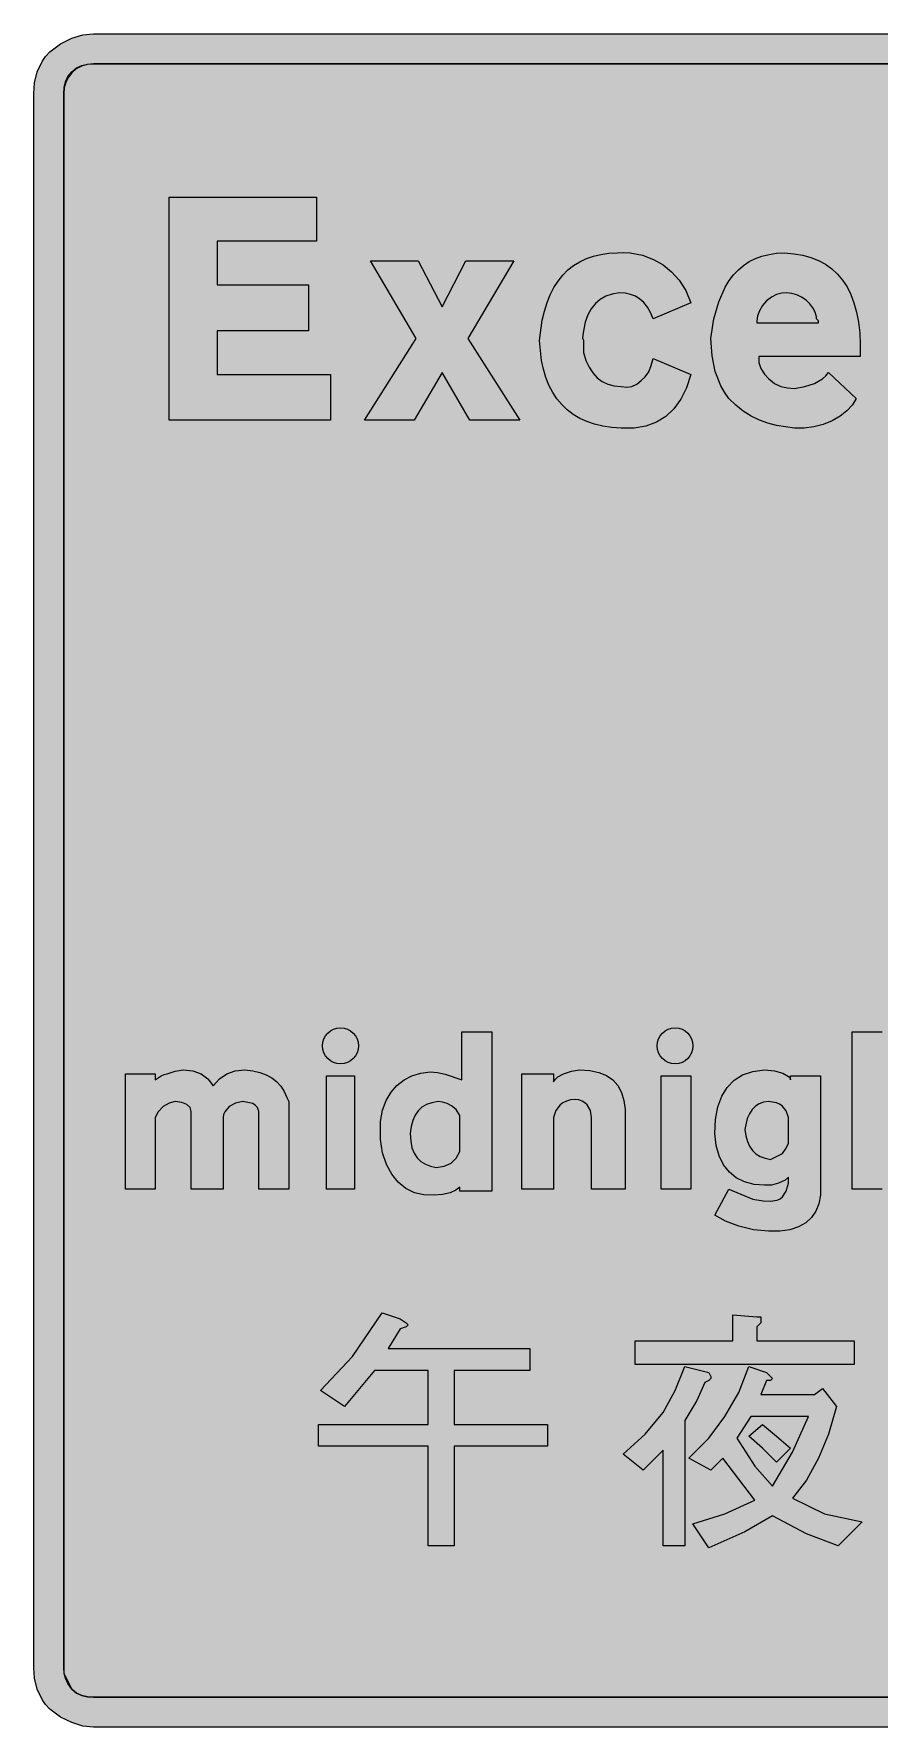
# Model space of a CAD drawing. Header units: metres. Extents: x 15 to 554, y 10 to 265.
# Drawn here: x 15.4 to 142.7, y 9.5 to 264.5 of the extents above; entities that cross this region are included whole.
import ezdxf

# ---------------------------------------------------------------- set-up
doc = ezdxf.new("R2010")
doc.units = ezdxf.units.M
doc.layers.add('FILL_BLACK_000000', color=7, linetype='Continuous', true_color=0x000000)
doc.layers.add('FILL_WHITE_FFFFFF', color=7, linetype='Continuous', true_color=0xffffff)

msp = doc.modelspace()

# ---------------------------------------------------------------- hatches: boundary and pattern name
at = {"layer": 'FILL_BLACK_000000', "true_color": 0x000000}
h = msp.add_hatch(color=7, dxfattribs=at)
h.dxf.hatch_style = 1
h.paths.add_polyline_path([(546.38, 264.41), (548.12, 263.98), (548.94, 263.62), (549.74, 263.15), (550.49, 262.56), (551.19, 261.84), (552.37, 260.39), (553.21, 258.8), (553.72, 257.16), (553.89, 255.54), (553.89, 18.54), (553.72, 16.92), (553.21, 15.28), (552.37, 13.69), (551.19, 12.24), (549.74, 11.06), (548.12, 10.22), (546.38, 9.71), (544.59, 9.54), (24.39, 9.54), (22.77, 9.71), (21.09, 10.22), (19.41, 11.06), (17.79, 12.24), (17.17, 12.94), (16.66, 13.69), (15.91, 15.28), (15.51, 16.92), (15.39, 18.54), (15.39, 255.54), (15.51, 257.16), (15.91, 258.8), (16.66, 260.39), (17.17, 261.14), (17.79, 261.84), (19.41, 263.02), (21.09, 263.87), (22.77, 264.37), (24.39, 264.54), (544.59, 264.54), (546.38, 264.41)])
h.paths.add_polyline_path([(22.55, 259.67), (21.78, 259.25), (21.13, 258.69), (20.6, 258.02), (20.21, 257.26), (19.97, 256.42), (19.89, 255.54), (19.89, 18.54), (19.93, 17.68), (20.02, 17.32), (20.19, 17.04), (21.09, 15.24), (21.82, 14.67), (22.63, 14.3), (23.49, 14.1), (24.39, 14.04), (544.59, 14.04), (545.49, 14.1), (546.35, 14.3), (547.16, 14.67), (547.89, 15.24), (548.98, 16.89), (549.28, 17.69), (549.39, 18.54), (549.39, 255.54), (549.2, 256.44), (548.79, 257.34), (548.57, 257.98), (547.89, 258.84), (547.25, 259.29), (546.39, 259.74), (545.49, 260), (544.59, 260.04), (24.39, 260.04), (23.42, 259.95), (22.55, 259.67)], flags=16)
h = msp.add_hatch(color=7, dxfattribs=at)
h.dxf.hatch_style = 1
h.paths.add_polyline_path([(42.99, 213.24), (60.09, 213.24), (60.09, 206.34), (35.79, 206.34), (35.79, 239.94), (57.99, 239.94), (57.99, 233.34), (42.99, 233.34), (42.99, 226.74), (56.79, 226.74), (56.79, 219.84), (42.99, 219.84), (42.99, 213.24)])
h = msp.add_hatch(color=7, dxfattribs=at)
h.dxf.hatch_style = 1
h.paths.add_polyline_path([(87.69, 230.34), (80.79, 218.64), (88.59, 206.34), (81.09, 206.34), (76.89, 213.54), (72.69, 206.34), (65.19, 206.34), (72.99, 218.64), (66.09, 230.34), (73.29, 230.34), (76.89, 223.44), (80.49, 230.34), (87.69, 230.34)])
h = msp.add_hatch(color=7, dxfattribs=at)
h.dxf.hatch_style = 1
h.paths.add_polyline_path([(104.29, 231.6), (105.25, 231.55), (107.08, 231.2), (108.73, 230.57), (110.19, 229.74), (111.48, 228.72), (112.63, 227.45), (113.61, 225.9), (114.39, 224.04), (108.69, 221.64), (108.31, 222.58), (107.85, 223.39), (107.31, 224.06), (106.7, 224.6), (106.02, 225.02), (105.27, 225.31), (104.46, 225.48), (103.59, 225.54), (102.52, 225.36), (101.56, 225.03), (100.72, 224.55), (99.99, 223.93), (99.37, 223.15), (98.86, 222.21), (98.47, 221.11), (98.19, 219.84), (98.08, 219.09), (98.06, 218.74), (98.19, 218.34), (98.19, 216.84), (98.19, 216.54), (98.57, 215.37), (99.04, 214.35), (99.6, 213.48), (100.25, 212.75), (101.01, 212.18), (101.86, 211.77), (102.82, 211.52), (103.89, 211.44), (104.74, 211.33), (105.5, 211.44), (106.21, 211.78), (106.89, 212.34), (107.51, 212.9), (108.02, 213.65), (108.41, 214.58), (108.69, 215.64), (114.39, 213.24), (113.73, 211.24), (112.88, 209.53), (111.83, 208.09), (110.6, 206.94), (109.19, 206.07), (107.6, 205.48), (105.83, 205.17), (103.89, 205.14), (102.47, 205.25), (101.13, 205.45), (99.88, 205.75), (98.72, 206.15), (97.64, 206.64), (96.65, 207.23), (95.74, 207.92), (94.93, 208.7), (94.2, 209.58), (93.56, 210.55), (93, 211.62), (92.54, 212.78), (92.17, 214.03), (91.88, 215.37), (91.59, 218.34), (91.98, 221.41), (92.3, 222.79), (92.7, 224.07), (93.18, 225.26), (93.74, 226.34), (94.37, 227.32), (95.08, 228.2), (95.86, 228.98), (96.71, 229.66), (97.64, 230.23), (98.64, 230.7), (99.7, 231.07), (100.83, 231.33), (102.03, 231.49), (103.29, 231.54), (104.29, 231.6)])
h = msp.add_hatch(color=7, dxfattribs=at)
h.dxf.hatch_style = 1
h.paths.add_polyline_path([(124.63, 215.04), (124.89, 214.14), (125.49, 213.28), (126.09, 212.64), (126.99, 211.9), (127.93, 211.44), (128.92, 211.21), (129.99, 211.14), (131.55, 211.43), (132.99, 211.89), (134.21, 212.57), (134.7, 213.02), (135.09, 213.54), (139.29, 209.64), (138.71, 208.66), (137.88, 207.76), (136.85, 206.95), (135.65, 206.27), (134.33, 205.72), (132.92, 205.34), (131.46, 205.14), (129.99, 205.14), (127.3, 205.55), (125.99, 205.9), (124.7, 206.38), (123.46, 206.98), (122.27, 207.71), (121.14, 208.6), (120.09, 209.64), (119.46, 210.57), (118.91, 211.55), (118.06, 213.69), (117.56, 216.05), (117.39, 218.64), (117.85, 221.61), (118.58, 224.2), (119.56, 226.41), (120.15, 227.38), (120.8, 228.24), (121.53, 229.01), (122.31, 229.67), (123.17, 230.24), (124.1, 230.71), (125.09, 231.07), (126.16, 231.33), (127.29, 231.49), (128.49, 231.54), (129.91, 231.43), (131.23, 231.2), (132.46, 230.86), (133.6, 230.41), (134.65, 229.84), (135.6, 229.16), (136.46, 228.36), (137.23, 227.45), (137.9, 226.42), (138.47, 225.28), (138.95, 224.02), (139.33, 222.64), (139.62, 221.14), (139.81, 219.53), (139.9, 217.79), (139.89, 215.94), (124.59, 215.94), (124.63, 215.04)])
h.paths.add_polyline_path([(133.59, 221.34), (133.29, 221.64), (133.29, 221.94), (133.1, 222.61), (132.76, 223.26), (132.29, 223.87), (131.72, 224.42), (131.06, 224.88), (130.34, 225.23), (129.57, 225.46), (128.79, 225.54), (128.07, 225.48), (127.29, 225.28), (126.51, 224.91), (125.79, 224.34), (125.18, 223.62), (124.7, 222.84), (124.4, 222.06), (124.29, 221.34), (124.29, 221.04), (133.59, 221.04), (133.59, 221.34)], flags=16)
h = msp.add_hatch(color=7, dxfattribs=at)
h.dxf.hatch_style = 1
h.paths.add_polyline_path([(64.24, 111.59), (64.08, 111.09), (63.83, 110.63), (63.5, 110.23), (63.1, 109.9), (62.64, 109.65), (62.14, 109.49), (61.59, 109.44), (61.04, 109.49), (60.54, 109.65), (60.08, 109.9), (59.68, 110.23), (59.35, 110.63), (59.1, 111.09), (58.94, 111.59), (58.89, 112.14), (58.94, 112.69), (59.1, 113.19), (59.35, 113.65), (59.68, 114.05), (60.08, 114.38), (60.54, 114.63), (61.04, 114.79), (61.59, 114.84), (62.14, 114.79), (62.64, 114.63), (63.1, 114.38), (63.5, 114.05), (63.83, 113.65), (64.08, 113.19), (64.24, 112.69), (64.29, 112.14), (64.24, 111.59)])
h = msp.add_hatch(color=7, dxfattribs=at)
h.dxf.hatch_style = 1
h.paths.add_polyline_path([(114.64, 111.59), (114.48, 111.09), (114.23, 110.63), (113.9, 110.23), (113.5, 109.9), (113.04, 109.65), (112.54, 109.49), (111.99, 109.44), (111.44, 109.49), (110.94, 109.65), (110.48, 109.9), (110.08, 110.23), (109.75, 110.63), (109.5, 111.09), (109.34, 111.59), (109.29, 112.14), (109.34, 112.69), (109.5, 113.19), (109.75, 113.65), (110.08, 114.05), (110.48, 114.38), (110.94, 114.63), (111.44, 114.79), (111.99, 114.84), (112.54, 114.79), (113.04, 114.63), (113.5, 114.38), (113.9, 114.05), (114.23, 113.65), (114.48, 113.19), (114.64, 112.69), (114.69, 112.14), (114.64, 111.59)])
h = msp.add_hatch(color=7, dxfattribs=at)
h.dxf.hatch_style = 1
h.paths.add_polyline_path([(78.09, 90.02), (76.97, 89.74), (75.69, 89.64), (74.16, 89.68), (72.74, 90.02), (71.44, 90.66), (70.29, 91.59), (69.31, 92.8), (68.52, 94.28), (67.94, 96.03), (67.59, 98.04), (67.59, 98.64), (67.59, 100.14), (67.59, 100.74), (67.92, 102.43), (68.47, 103.89), (69.2, 105.14), (70.1, 106.18), (71.16, 107), (72.36, 107.62), (73.67, 108.03), (75.09, 108.24), (76.22, 108.14), (77.38, 107.87), (79.89, 107.04), (79.89, 114.24), (84.39, 114.24), (84.39, 90.24), (79.59, 90.24), (79.59, 90.84), (78.98, 90.4), (78.09, 90.02)])
h.paths.add_polyline_path([(79.59, 101.64), (78.99, 102.54), (78.31, 103.11), (77.64, 103.48), (76.96, 103.68), (76.29, 103.74), (75.35, 103.57), (74.54, 103.29), (73.85, 102.88), (73.29, 102.35), (72.84, 101.7), (72.49, 100.91), (72.25, 100), (72.09, 98.94), (72.16, 97.79), (72.36, 96.79), (72.69, 95.96), (73.14, 95.27), (73.7, 94.72), (74.37, 94.3), (75.13, 94.01), (75.99, 93.84), (77.23, 94), (78.24, 94.48), (79.03, 95.23), (79.59, 96.24), (79.59, 100.44), (79.59, 101.64)], flags=16)
h = msp.add_hatch(color=7, dxfattribs=at)
h.dxf.hatch_style = 1
h.paths.add_polyline_path([(144, 107.55), (144.86, 107.94), (145.74, 108.21), (146.64, 108.35), (147.54, 108.37), (148.42, 108.26), (149.28, 108.02), (150.09, 107.64), (150.94, 107.31), (151.7, 106.78), (152.41, 106.08), (153.09, 105.24), (153.48, 104.47), (153.76, 103.55), (153.93, 102.58), (153.99, 101.64), (153.99, 90.54), (149.19, 90.54), (149.19, 100.74), (149.13, 101.36), (148.96, 101.9), (148.68, 102.39), (148.29, 102.84), (147.84, 103.23), (147.35, 103.52), (146.81, 103.68), (146.19, 103.74), (145.14, 103.52), (144.59, 103.23), (144.09, 102.84), (143.49, 101.94), (143.19, 100.74), (143.19, 90.54), (138.69, 90.54), (138.69, 114.24), (143.19, 114.24), (143.19, 107.04), (144, 107.55)])
h = msp.add_hatch(color=7, dxfattribs=at)
h.dxf.hatch_style = 1
h.paths.add_polyline_path([(45.79, 103.53), (44.83, 102.99), (44.15, 102.22), (43.96, 101.79), (43.89, 101.34), (43.89, 90.54), (39.09, 90.54), (39.09, 102.24), (38.93, 102.85), (38.45, 103.33), (37.7, 103.63), (36.69, 103.74), (35.76, 103.53), (34.85, 102.99), (34.12, 102.22), (33.69, 101.34), (33.69, 90.54), (29.19, 90.54), (29.19, 107.94), (33.69, 107.94), (33.69, 107.04), (34.59, 107.6), (35.04, 107.84), (35.49, 107.94), (36.69, 108.35), (37.89, 108.54), (39.35, 108.38), (40.59, 107.9), (41.6, 107.15), (42.39, 106.14), (43.35, 107.15), (44.45, 107.9), (45.72, 108.38), (47.19, 108.54), (48.37, 108.38), (49.44, 108.14), (50.4, 107.79), (51.24, 107.34), (51.97, 106.78), (52.59, 106.09), (53.1, 105.28), (53.49, 104.34), (53.79, 103.74), (53.79, 103.14), (53.79, 102.84), (53.79, 90.54), (49.29, 90.54), (49.29, 102.24), (49.06, 102.84), (48.78, 103.17), (48.39, 103.44), (46.89, 103.74), (45.79, 103.53)])
h = msp.add_hatch(color=7, dxfattribs=at)
h.dxf.hatch_style = 1
h.paths.add_polyline_path([(59.49, 90.54), (59.49, 107.64), (63.69, 107.64), (63.69, 90.54), (59.49, 90.54)])
h = msp.add_hatch(color=7, dxfattribs=at)
h.dxf.hatch_style = 1
h.paths.add_polyline_path([(99.39, 90.54), (99.39, 100.74), (99.39, 101.04), (99.39, 101.34), (99.23, 102.39), (98.75, 103.25), (98.41, 103.58), (98, 103.83), (97.52, 103.99), (96.99, 104.04), (96.26, 103.99), (95.63, 103.83), (95.1, 103.58), (94.66, 103.25), (94.04, 102.39), (93.69, 101.34), (93.69, 101.04), (93.69, 90.54), (88.89, 90.54), (88.89, 107.94), (93.69, 107.94), (93.69, 106.74), (93.97, 107.14), (94.33, 107.45), (95.19, 107.94), (96.39, 108.35), (97.59, 108.54), (99.17, 108.44), (100.52, 108.15), (101.67, 107.67), (102.62, 107), (103.36, 106.15), (103.92, 105.12), (104.29, 103.92), (104.49, 102.54), (104.49, 102.24), (104.49, 90.54), (99.39, 90.54)])
h = msp.add_hatch(color=7, dxfattribs=at)
h.dxf.hatch_style = 1
h.paths.add_polyline_path([(109.89, 90.54), (109.89, 107.64), (114.39, 107.64), (114.39, 90.54), (109.89, 90.54)])
h = msp.add_hatch(color=7, dxfattribs=at)
h.dxf.hatch_style = 1
h.paths.add_polyline_path([(133.22, 87.24), (132.56, 86.27), (131.68, 85.48), (130.59, 84.87), (129.29, 84.45), (127.79, 84.24), (126.09, 84.24), (123.81, 84.45), (121.59, 84.99), (119.59, 85.76), (117.99, 86.64), (120.09, 90.54), (123.69, 89.04), (125.26, 88.78), (126.39, 88.74), (127.4, 88.91), (127.82, 89.12), (128.19, 89.42), (128.75, 90.26), (129.09, 91.44), (129.09, 92.34), (128.57, 91.89), (127.59, 91.44), (126.54, 91.18), (125.49, 91.14), (123.89, 91.27), (122.46, 91.64), (121.22, 92.26), (120.17, 93.13), (119.31, 94.23), (118.66, 95.57), (118.21, 97.14), (117.99, 98.94), (118.1, 101.06), (118.44, 102.93), (119.02, 104.54), (119.83, 105.88), (120.88, 106.95), (122.17, 107.76), (123.7, 108.29), (125.49, 108.54), (126.99, 108.39), (128.23, 108.02), (129.08, 107.53), (129.31, 107.28), (129.39, 107.04), (129.39, 107.64), (133.89, 107.64), (133.89, 89.64), (133.67, 88.36), (133.22, 87.24)])
h.paths.add_polyline_path([(128.15, 103.1), (127.75, 103.38), (127.28, 103.58), (126.09, 103.74), (125.34, 103.66), (124.68, 103.42), (124.11, 103.04), (123.61, 102.54), (123.21, 101.92), (122.88, 101.21), (122.49, 99.54), (122.65, 98.58), (122.89, 97.74), (123.22, 97.01), (123.65, 96.39), (124.18, 95.88), (124.81, 95.49), (125.55, 95.21), (126.39, 95.04), (128.19, 95.94), (128.64, 96.58), (129.09, 97.44), (129.09, 101.34), (128.75, 102.35), (128.15, 103.1)], flags=16)
h = msp.add_hatch(color=7, dxfattribs=at)
h.dxf.hatch_style = 1
h.paths.add_polyline_path([(63.39, 65.34), (67.89, 71.94), (70.59, 71.04), (71.49, 70.44), (71.79, 70.14), (71.49, 69.84), (70.59, 69.54), (68.79, 66.54), (90.09, 66.54), (90.09, 63.24), (78.69, 63.24), (78.69, 55.14), (92.79, 55.14), (92.79, 51.84), (78.69, 51.84), (78.69, 36.84), (74.79, 36.84), (74.79, 51.84), (58.29, 51.84), (58.29, 55.14), (74.79, 55.14), (74.79, 63.24), (66.69, 63.24), (62.19, 57.84), (58.59, 60.24), (63.39, 65.34)])
h = msp.add_hatch(color=7, dxfattribs=at)
h.dxf.hatch_style = 1
h.paths.add_polyline_path([(120.69, 67.74), (120.69, 71.64), (124.29, 71.34), (124.89, 71.34), (124.89, 71.04), (124.89, 70.44), (124.29, 69.84), (124.29, 67.74), (138.99, 67.74), (138.99, 64.14), (105.99, 64.14), (105.99, 67.74), (120.69, 67.74)])
h = msp.add_hatch(color=7, dxfattribs=at)
h.dxf.hatch_style = 1
h.paths.add_polyline_path([(117.39, 62.34), (117.39, 62.04), (117.09, 61.74), (116.49, 61.44), (115.29, 58.74), (113.49, 55.74), (113.49, 36.84), (110.19, 36.84), (110.19, 51.24), (107.19, 48.24), (104.19, 50.64), (107.49, 53.64), (110.19, 56.94), (111.99, 60.24), (113.49, 63.84), (117.09, 62.94), (117.39, 62.34)])
h = msp.add_hatch(color=7, dxfattribs=at)
h.dxf.hatch_style = 1
h.paths.add_polyline_path([(126.69, 62.04), (126.39, 61.74), (125.79, 61.74), (124.89, 59.64), (132.99, 59.64), (134.19, 60.54), (136.29, 57.84), (135.09, 53.64), (133.59, 50.04), (131.79, 46.74), (129.69, 44.04), (134.49, 41.64), (140.19, 40.44), (136.59, 36.84), (131.79, 38.64), (126.69, 41.34), (122.49, 38.94), (117.09, 36.54), (114.69, 40.14), (119.49, 41.64), (123.99, 43.74), (119.19, 50.04), (117.39, 48.24), (114.09, 50.04), (117.09, 53.04), (119.49, 56.34), (121.59, 59.94), (123.09, 63.84), (125.79, 62.94), (126.39, 62.34), (126.69, 62.04)])
h.paths.add_polyline_path([(126.69, 45.84), (129.69, 50.94), (132.09, 56.34), (123.39, 56.34), (121.29, 53.04), (123.99, 48.84), (126.69, 45.84)], flags=16)
h = msp.add_hatch(color=7, dxfattribs=at)
h.dxf.hatch_style = 1
h.paths.add_polyline_path([(127.29, 53.34), (129.39, 51.54), (127.29, 49.44), (125.19, 51.54), (123.09, 53.34), (125.19, 55.14), (127.29, 53.34)])
at = {"layer": 'FILL_WHITE_FFFFFF', "true_color": 0xffffff}
h = msp.add_hatch(color=7, dxfattribs=at)
h.dxf.hatch_style = 1
h.paths.add_polyline_path([(544.59, 260.04), (545.49, 259.98), (546.35, 259.78), (547.16, 259.41), (547.89, 258.84), (548.5, 258.11), (548.98, 257.3), (549.28, 256.44), (549.39, 255.54), (549.39, 18.54), (549.28, 17.69), (548.98, 16.89), (547.89, 15.24), (547.16, 14.67), (546.35, 14.3), (545.49, 14.1), (544.59, 14.04), (24.39, 14.04), (23.49, 14.1), (22.63, 14.3), (21.82, 14.67), (21.09, 15.24), (20.52, 16.09), (20.15, 16.89), (19.95, 17.69), (19.89, 18.54), (19.89, 255.54), (19.95, 256.44), (20.15, 257.3), (20.52, 258.11), (21.09, 258.84), (21.82, 259.41), (22.63, 259.78), (23.49, 259.98), (24.39, 260.04), (544.59, 260.04)])

# ---------------------------------------------------------------- linework, layer by layer
at = {"layer": 'FILL_BLACK_000000', "lineweight": 0, "true_color": 0x000000}
for points in [[(544.59, 9.54), (24.39, 9.54), (22.77, 9.71), (21.09, 10.22), (19.41, 11.06), (17.79, 12.24), (17.17, 12.94), (16.66, 13.69), (15.91, 15.28), (15.51, 16.92), (15.39, 18.54), (15.39, 255.54), (15.51, 257.16), (15.91, 258.8), (16.66, 260.39), (17.17, 261.14), (17.79, 261.84), (19.41, 263.02), (21.09, 263.87), (22.77, 264.37), (24.39, 264.54), (544.59, 264.54)], [(544.59, 260.04), (24.39, 260.04), (23.42, 259.95), (22.55, 259.67), (21.78, 259.25), (21.13, 258.69), (20.6, 258.02), (20.21, 257.26), (19.97, 256.42), (19.89, 255.54), (19.89, 18.54), (19.93, 17.68), (20.02, 17.32), (20.19, 17.04), (21.09, 15.24), (21.82, 14.67), (22.63, 14.3), (23.49, 14.1), (24.39, 14.04), (544.59, 14.04)], [(143.19, 90.54), (138.69, 90.54), (138.69, 114.24), (143.19, 114.24)]]:
    msp.add_lwpolyline(points, dxfattribs=at)
for points in [[(42.99, 213.24), (60.09, 213.24), (60.09, 206.34), (35.79, 206.34), (35.79, 239.94), (57.99, 239.94), (57.99, 233.34), (42.99, 233.34), (42.99, 226.74), (56.79, 226.74), (56.79, 219.84), (42.99, 219.84)], [(87.69, 230.34), (80.79, 218.64), (88.59, 206.34), (81.09, 206.34), (76.89, 213.54), (72.69, 206.34), (65.19, 206.34), (72.99, 218.64), (66.09, 230.34), (73.29, 230.34), (76.89, 223.44), (80.49, 230.34)], [(104.29, 231.6), (105.25, 231.55), (107.08, 231.2), (108.73, 230.57), (110.19, 229.74), (111.48, 228.72), (112.63, 227.45), (113.61, 225.9), (114.39, 224.04), (108.69, 221.64), (108.31, 222.58), (107.85, 223.39), (107.31, 224.06), (106.7, 224.6), (106.02, 225.02), (105.27, 225.31), (104.46, 225.48), (103.59, 225.54), (102.52, 225.36), (101.56, 225.03), (100.72, 224.55), (99.99, 223.93), (99.37, 223.15), (98.86, 222.21), (98.47, 221.11), (98.19, 219.84), (98.08, 219.09), (98.06, 218.74), (98.19, 218.34), (98.19, 216.84), (98.19, 216.54), (98.57, 215.37), (99.04, 214.35), (99.6, 213.48), (100.25, 212.75), (101.01, 212.18), (101.86, 211.77), (102.82, 211.52), (103.89, 211.44), (104.74, 211.33), (105.5, 211.44), (106.21, 211.78), (106.89, 212.34), (107.51, 212.9), (108.02, 213.65), (108.41, 214.58), (108.69, 215.64), (114.39, 213.24), (113.73, 211.24), (112.88, 209.53), (111.83, 208.09), (110.6, 206.94), (109.19, 206.07), (107.6, 205.48), (105.83, 205.17), (103.89, 205.14), (102.47, 205.25), (101.13, 205.45), (99.88, 205.75), (98.72, 206.15), (97.64, 206.64), (96.65, 207.23), (95.74, 207.92), (94.93, 208.7), (94.2, 209.58), (93.56, 210.55), (93, 211.62), (92.54, 212.78), (92.17, 214.03), (91.88, 215.37), (91.59, 218.34), (91.98, 221.41), (92.3, 222.79), (92.7, 224.07), (93.18, 225.26), (93.74, 226.34), (94.37, 227.32), (95.08, 228.2), (95.86, 228.98), (96.71, 229.66), (97.64, 230.23), (98.64, 230.7), (99.7, 231.07), (100.83, 231.33), (102.03, 231.49), (103.29, 231.54)], [(124.63, 215.04), (124.89, 214.14), (125.49, 213.28), (126.09, 212.64), (126.99, 211.9), (127.93, 211.44), (128.92, 211.21), (129.99, 211.14), (131.55, 211.43), (132.99, 211.89), (134.21, 212.57), (134.7, 213.02), (135.09, 213.54), (139.29, 209.64), (138.71, 208.66), (137.88, 207.76), (136.85, 206.95), (135.65, 206.27), (134.33, 205.72), (132.92, 205.34), (131.46, 205.14), (129.99, 205.14), (127.3, 205.55), (125.99, 205.9), (124.7, 206.38), (123.46, 206.98), (122.27, 207.71), (121.14, 208.6), (120.09, 209.64), (119.46, 210.57), (118.91, 211.55), (118.06, 213.69), (117.56, 216.05), (117.39, 218.64), (117.85, 221.61), (118.58, 224.2), (119.56, 226.41), (120.15, 227.38), (120.8, 228.24), (121.53, 229.01), (122.31, 229.67), (123.17, 230.24), (124.1, 230.71), (125.09, 231.07), (126.16, 231.33), (127.29, 231.49), (128.49, 231.54), (129.91, 231.43), (131.23, 231.2), (132.46, 230.86), (133.6, 230.41), (134.65, 229.84), (135.6, 229.16), (136.46, 228.36), (137.23, 227.45), (137.9, 226.42), (138.47, 225.28), (138.95, 224.02), (139.33, 222.64), (139.62, 221.14), (139.81, 219.53), (139.9, 217.79), (139.89, 215.94), (124.59, 215.94)], [(133.59, 221.34), (133.29, 221.64), (133.29, 221.94), (133.1, 222.61), (132.76, 223.26), (132.29, 223.87), (131.72, 224.42), (131.06, 224.88), (130.34, 225.23), (129.57, 225.46), (128.79, 225.54), (128.07, 225.48), (127.29, 225.28), (126.51, 224.91), (125.79, 224.34), (125.18, 223.62), (124.7, 222.84), (124.4, 222.06), (124.29, 221.34), (124.29, 221.04), (133.59, 221.04)], [(64.24, 111.59), (64.08, 111.09), (63.83, 110.63), (63.5, 110.23), (63.1, 109.9), (62.64, 109.65), (62.14, 109.49), (61.59, 109.44), (61.04, 109.49), (60.54, 109.65), (60.08, 109.9), (59.68, 110.23), (59.35, 110.63), (59.1, 111.09), (58.94, 111.59), (58.89, 112.14), (58.94, 112.69), (59.1, 113.19), (59.35, 113.65), (59.68, 114.05), (60.08, 114.38), (60.54, 114.63), (61.04, 114.79), (61.59, 114.84), (62.14, 114.79), (62.64, 114.63), (63.1, 114.38), (63.5, 114.05), (63.83, 113.65), (64.08, 113.19), (64.24, 112.69), (64.29, 112.14)], [(114.64, 111.59), (114.48, 111.09), (114.23, 110.63), (113.9, 110.23), (113.5, 109.9), (113.04, 109.65), (112.54, 109.49), (111.99, 109.44), (111.44, 109.49), (110.94, 109.65), (110.48, 109.9), (110.08, 110.23), (109.75, 110.63), (109.5, 111.09), (109.34, 111.59), (109.29, 112.14), (109.34, 112.69), (109.5, 113.19), (109.75, 113.65), (110.08, 114.05), (110.48, 114.38), (110.94, 114.63), (111.44, 114.79), (111.99, 114.84), (112.54, 114.79), (113.04, 114.63), (113.5, 114.38), (113.9, 114.05), (114.23, 113.65), (114.48, 113.19), (114.64, 112.69), (114.69, 112.14)], [(78.09, 90.02), (76.97, 89.74), (75.69, 89.64), (74.16, 89.68), (72.74, 90.02), (71.44, 90.66), (70.29, 91.59), (69.31, 92.8), (68.52, 94.28), (67.94, 96.03), (67.59, 98.04), (67.59, 98.64), (67.59, 100.14), (67.59, 100.74), (67.92, 102.43), (68.47, 103.89), (69.2, 105.14), (70.1, 106.18), (71.16, 107), (72.36, 107.62), (73.67, 108.03), (75.09, 108.24), (76.22, 108.14), (77.38, 107.87), (79.89, 107.04), (79.89, 114.24), (84.39, 114.24), (84.39, 90.24), (79.59, 90.24), (79.59, 90.84), (78.98, 90.4)], [(45.79, 103.53), (44.83, 102.99), (44.15, 102.22), (43.96, 101.79), (43.89, 101.34), (43.89, 90.54), (39.09, 90.54), (39.09, 102.24), (38.93, 102.85), (38.45, 103.33), (37.7, 103.63), (36.69, 103.74), (35.76, 103.53), (34.85, 102.99), (34.12, 102.22), (33.69, 101.34), (33.69, 90.54), (29.19, 90.54), (29.19, 107.94), (33.69, 107.94), (33.69, 107.04), (34.59, 107.6), (35.04, 107.84), (35.49, 107.94), (36.69, 108.35), (37.89, 108.54), (39.35, 108.38), (40.59, 107.9), (41.6, 107.15), (42.39, 106.14), (43.35, 107.15), (44.45, 107.9), (45.72, 108.38), (47.19, 108.54), (48.37, 108.38), (49.44, 108.14), (50.4, 107.79), (51.24, 107.34), (51.97, 106.78), (52.59, 106.09), (53.1, 105.28), (53.49, 104.34), (53.79, 103.74), (53.79, 103.14), (53.79, 102.84), (53.79, 90.54), (49.29, 90.54), (49.29, 102.24), (49.06, 102.84), (48.78, 103.17), (48.39, 103.44), (46.89, 103.74)], [(59.49, 90.54), (59.49, 107.64), (63.69, 107.64), (63.69, 90.54)], [(99.39, 90.54), (99.39, 100.74), (99.39, 101.04), (99.39, 101.34), (99.23, 102.39), (98.75, 103.25), (98.41, 103.58), (98, 103.83), (97.52, 103.99), (96.99, 104.04), (96.26, 103.99), (95.63, 103.83), (95.1, 103.58), (94.66, 103.25), (94.04, 102.39), (93.69, 101.34), (93.69, 101.04), (93.69, 90.54), (88.89, 90.54), (88.89, 107.94), (93.69, 107.94), (93.69, 106.74), (93.97, 107.14), (94.33, 107.45), (95.19, 107.94), (96.39, 108.35), (97.59, 108.54), (99.17, 108.44), (100.52, 108.15), (101.67, 107.67), (102.62, 107), (103.36, 106.15), (103.92, 105.12), (104.29, 103.92), (104.49, 102.54), (104.49, 102.24), (104.49, 90.54)], [(109.89, 90.54), (109.89, 107.64), (114.39, 107.64), (114.39, 90.54)], [(133.22, 87.24), (132.56, 86.27), (131.68, 85.48), (130.59, 84.87), (129.29, 84.45), (127.79, 84.24), (126.09, 84.24), (123.81, 84.45), (121.59, 84.99), (119.59, 85.76), (117.99, 86.64), (120.09, 90.54), (123.69, 89.04), (125.26, 88.78), (126.39, 88.74), (127.4, 88.91), (127.82, 89.12), (128.19, 89.42), (128.75, 90.26), (129.09, 91.44), (129.09, 92.34), (128.57, 91.89), (127.59, 91.44), (126.54, 91.18), (125.49, 91.14), (123.89, 91.27), (122.46, 91.64), (121.22, 92.26), (120.17, 93.13), (119.31, 94.23), (118.66, 95.57), (118.21, 97.14), (117.99, 98.94), (118.1, 101.06), (118.44, 102.93), (119.02, 104.54), (119.83, 105.88), (120.88, 106.95), (122.17, 107.76), (123.7, 108.29), (125.49, 108.54), (126.99, 108.39), (128.23, 108.02), (129.08, 107.53), (129.31, 107.28), (129.39, 107.04), (129.39, 107.64), (133.89, 107.64), (133.89, 89.64), (133.67, 88.36)], [(79.59, 101.64), (78.99, 102.54), (78.31, 103.11), (77.64, 103.48), (76.96, 103.68), (76.29, 103.74), (75.35, 103.57), (74.54, 103.29), (73.85, 102.88), (73.29, 102.35), (72.84, 101.7), (72.49, 100.91), (72.25, 100), (72.09, 98.94), (72.16, 97.79), (72.36, 96.79), (72.69, 95.96), (73.14, 95.27), (73.7, 94.72), (74.37, 94.3), (75.13, 94.01), (75.99, 93.84), (77.23, 94), (78.24, 94.48), (79.03, 95.23), (79.59, 96.24), (79.59, 100.44)], [(128.15, 103.1), (127.75, 103.38), (127.28, 103.58), (126.09, 103.74), (125.34, 103.66), (124.68, 103.42), (124.11, 103.04), (123.61, 102.54), (123.21, 101.92), (122.88, 101.21), (122.49, 99.54), (122.65, 98.58), (122.89, 97.74), (123.22, 97.01), (123.65, 96.39), (124.18, 95.88), (124.81, 95.49), (125.55, 95.21), (126.39, 95.04), (128.19, 95.94), (128.64, 96.58), (129.09, 97.44), (129.09, 101.34), (128.75, 102.35)], [(63.39, 65.34), (67.89, 71.94), (70.59, 71.04), (71.49, 70.44), (71.79, 70.14), (71.49, 69.84), (70.59, 69.54), (68.79, 66.54), (90.09, 66.54), (90.09, 63.24), (78.69, 63.24), (78.69, 55.14), (92.79, 55.14), (92.79, 51.84), (78.69, 51.84), (78.69, 36.84), (74.79, 36.84), (74.79, 51.84), (58.29, 51.84), (58.29, 55.14), (74.79, 55.14), (74.79, 63.24), (66.69, 63.24), (62.19, 57.84), (58.59, 60.24)], [(120.69, 67.74), (120.69, 71.64), (124.29, 71.34), (124.89, 71.34), (124.89, 71.04), (124.89, 70.44), (124.29, 69.84), (124.29, 67.74), (138.99, 67.74), (138.99, 64.14), (105.99, 64.14), (105.99, 67.74)], [(117.39, 62.34), (117.39, 62.04), (117.09, 61.74), (116.49, 61.44), (115.29, 58.74), (113.49, 55.74), (113.49, 36.84), (110.19, 36.84), (110.19, 51.24), (107.19, 48.24), (104.19, 50.64), (107.49, 53.64), (110.19, 56.94), (111.99, 60.24), (113.49, 63.84), (117.09, 62.94)], [(126.69, 62.04), (126.39, 61.74), (125.79, 61.74), (124.89, 59.64), (132.99, 59.64), (134.19, 60.54), (136.29, 57.84), (135.09, 53.64), (133.59, 50.04), (131.79, 46.74), (129.69, 44.04), (134.49, 41.64), (140.19, 40.44), (136.59, 36.84), (131.79, 38.64), (126.69, 41.34), (122.49, 38.94), (117.09, 36.54), (114.69, 40.14), (119.49, 41.64), (123.99, 43.74), (119.19, 50.04), (117.39, 48.24), (114.09, 50.04), (117.09, 53.04), (119.49, 56.34), (121.59, 59.94), (123.09, 63.84), (125.79, 62.94), (126.39, 62.34)], [(126.69, 45.84), (129.69, 50.94), (132.09, 56.34), (123.39, 56.34), (121.29, 53.04), (123.99, 48.84)], [(127.29, 53.34), (129.39, 51.54), (127.29, 49.44), (125.19, 51.54), (123.09, 53.34), (125.19, 55.14)]]:
    msp.add_lwpolyline(points, close=True, dxfattribs=at)
at = {"layer": 'FILL_WHITE_FFFFFF', "lineweight": 0, "true_color": 0xffffff}
msp.add_lwpolyline([(544.59, 14.04), (24.39, 14.04), (23.49, 14.1), (22.63, 14.3), (21.82, 14.67), (21.09, 15.24), (20.52, 16.09), (20.15, 16.89), (19.95, 17.69), (19.89, 18.54), (19.89, 255.54), (19.95, 256.44), (20.15, 257.3), (20.52, 258.11), (21.09, 258.84), (21.82, 259.41), (22.63, 259.78), (23.49, 259.98), (24.39, 260.04), (544.59, 260.04)], dxfattribs=at)

doc.saveas('drawing.dxf')
